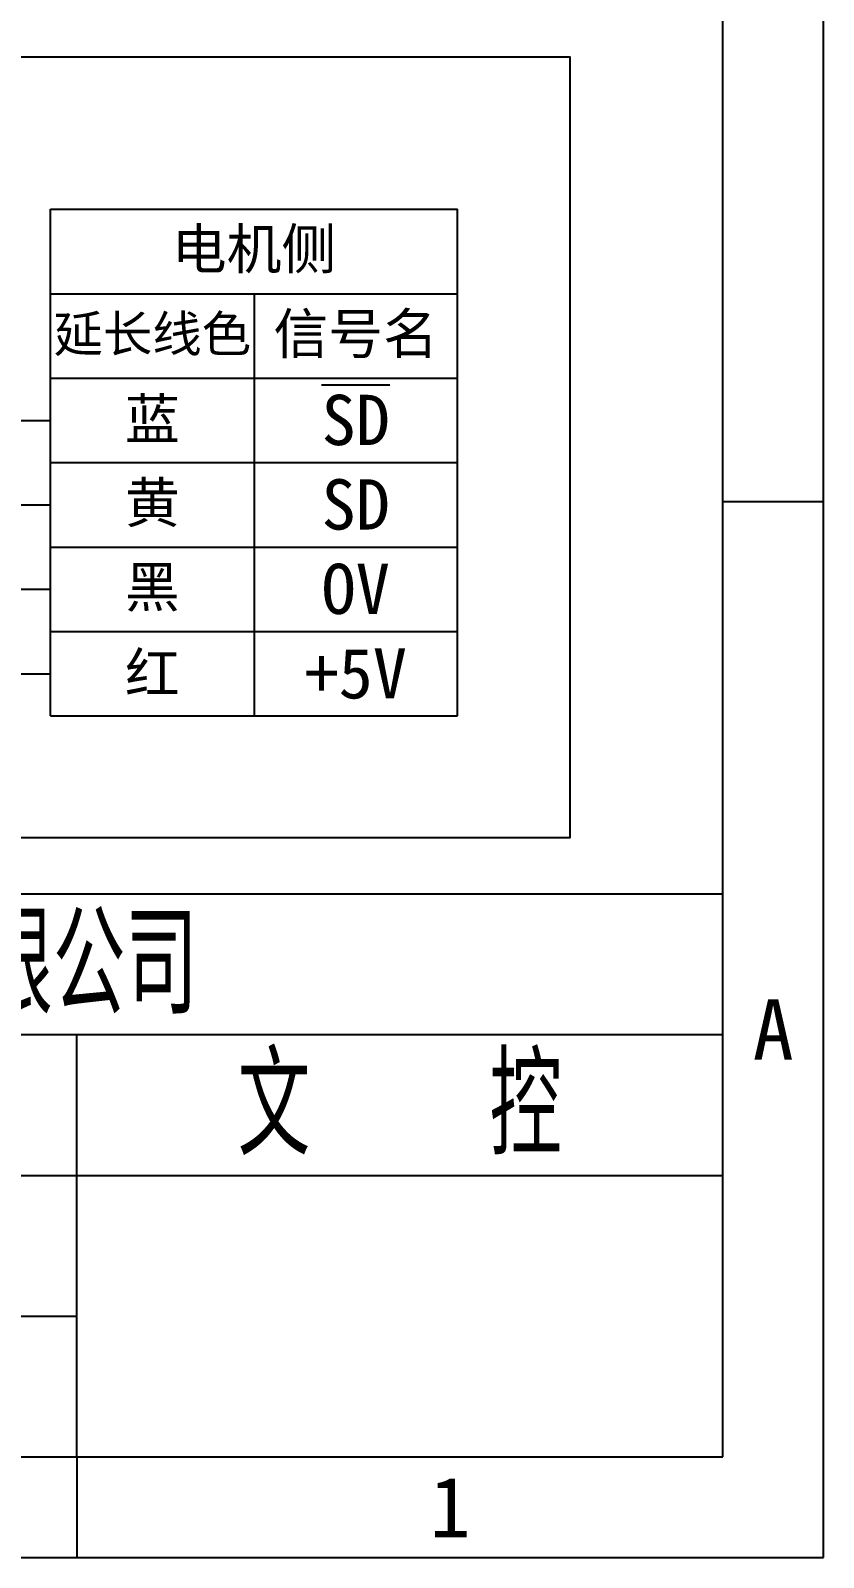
# Model space of a CAD drawing. Header units: millimetres. Extents: x 547 to 2149, y 622 to 1790.
# Drawn here: x 1130.3 to 1169.7, y 862.4 to 938.3 of the extents above; entities that cross this region are included whole.
import ezdxf

# ---------------------------------------------------------------- set-up
doc = ezdxf.new("R2010")
doc.units = ezdxf.units.MM
for name, color, linetype in [('中文标注', 3, 'Continuous'), ('仅图框使用', 7, 'Continuous'), ('元器件与线路', 7, 'Continuous'), ('英文数字标注', 3, 'Continuous')]:
    doc.layers.add(name, color=color, linetype=linetype)
doc.styles.get("Standard").update_dxf_attribs({"font": 'txt', "bigfont": 'gbcbig.shx'})

msp = doc.modelspace()

# ---------------------------------------------------------------- linework, layer by layer
at = {"layer": '仅图框使用'}
for p, q in [((1169.715, 862.381), (1169.715, 1072.381)), ((1164.715, 867.381), (1164.715, 1067.381)), ((1169.715, 914.881), (1164.715, 914.881)), ((969.59, 895.381), (1164.715, 895.381)), ((969.59, 888.381), (1164.715, 888.381)), ((1132.59, 867.381), (1132.59, 888.381)), ((969.59, 881.381), (1164.715, 881.381)), ((969.59, 874.381), (1132.59, 874.381)), ((877.715, 867.381), (1164.715, 867.381)), ((1132.59, 867.381), (1132.59, 862.381)), ((872.715, 862.381), (1169.715, 862.381))]:
    msp.add_line(p, q, dxfattribs=at)
at = {"layer": '元器件与线路'}
for p, q in [((1131.286, 929.431), (1151.514, 929.431)), ((1131.286, 904.231), (1131.286, 929.431)), ((1151.514, 904.231), (1151.514, 929.431)), ((1131.286, 925.231), (1151.514, 925.231)), ((1141.4, 925.231), (1141.4, 921.031)), ((1131.286, 921.031), (1141.4, 921.031)), ((1141.4, 921.031), (1151.514, 921.031)), ((1141.4, 921.031), (1141.4, 916.831)), ((1117.097, 918.931), (1131.286, 918.931)), ((1131.286, 916.831), (1141.4, 916.831)), ((1141.4, 916.831), (1151.514, 916.831)), ((1141.4, 916.831), (1141.4, 912.631)), ((1117.097, 914.731), (1131.286, 914.731)), ((1131.286, 912.631), (1141.4, 912.631)), ((1141.4, 912.631), (1151.514, 912.631)), ((1141.4, 912.631), (1141.4, 908.431)), ((1117.097, 910.531), (1131.286, 910.531)), ((1131.286, 908.431), (1141.4, 908.431)), ((1141.4, 908.431), (1151.514, 908.431)), ((1141.4, 908.431), (1141.4, 904.231)), ((1117.097, 906.331), (1131.286, 906.331)), ((1131.286, 904.231), (1151.514, 904.231))]:
    msp.add_line(p, q, dxfattribs=at)
msp.add_lwpolyline([(884.805, 937.004), (1157.101, 937.004), (1157.101, 898.17), (884.805, 898.17)], close=True, dxfattribs=at)

# ---------------------------------------------------------------- texts
at = {"layer": '中文标注', "width": 10.11395, "attachment_point": 5}
for s, insert, char_height in [('{\\fSimSun|b0|i0|c134|p2;延长线色}', (1136.343, 923.131), 1.8), ('{\\fSimSun|b0|i0|c134|p2;信号名}', (1146.457, 923.131), 2), ('{\\fSimSun|b0|i0|c134|p2;蓝}', (1136.343, 918.931), 2), ('{\\fSimSun|b0|i0|c134|p2;黄}', (1136.343, 914.731), 2), ('{\\fSimSun|b0|i0|c134|p2;黑}', (1136.343, 910.531), 2), ('{\\fSimSun|b0|i0|c134|p2;红}', (1136.343, 906.331), 2)]:
    msp.add_mtext(s, dxfattribs=dict(at, insert=insert, char_height=char_height))
at = {"layer": '仅图框使用', "color": 4, "insert": (1113.398, 891.881), "char_height": 5, "width": 102.6342, "attachment_point": 5}
msp.add_mtext('深圳市玮之度科技发展有限公司', dxfattribs=at)
at = {"layer": '仅图框使用', "attachment_point": 5}
for s, insert, char_height, width in [('{\\fSimSun|b0|i0|c134|p2;A}', (1167.215, 888.631), 3, 5), ('文  控', (1148.652, 884.881), 5, 32.125), ('{\\fSimSun|b0|i0|c134|p2;1}', (1151.152, 864.881), 3, 37.125)]:
    msp.add_mtext(s, dxfattribs=dict(at, insert=insert, char_height=char_height, width=width))
at = {"layer": '英文数字标注', "attachment_point": 5}
for s, insert, char_height, width in [('{\\fSimSun|b0|i0|c134|p2;电机侧}', (1141.4, 927.348), 2, 20.22789), ('{\\fSimSun|b0|i0|c134|p2;\\OSD}', (1146.457, 918.931), 2.5, 10.11395), ('{\\fSimSun|b0|i0|c134|p2;SD}', (1146.457, 914.731), 2.5, 10.11395), ('{\\fSimSun|b0|i0|c134|p2;OV}', (1146.457, 910.531), 2.5, 10.11395), ('{\\fSimSun|b0|i0|c134|p2;+5V}', (1146.457, 906.331), 2.5, 10.11395)]:
    msp.add_mtext(s, dxfattribs=dict(at, insert=insert, char_height=char_height, width=width))

doc.saveas('drawing.dxf')
